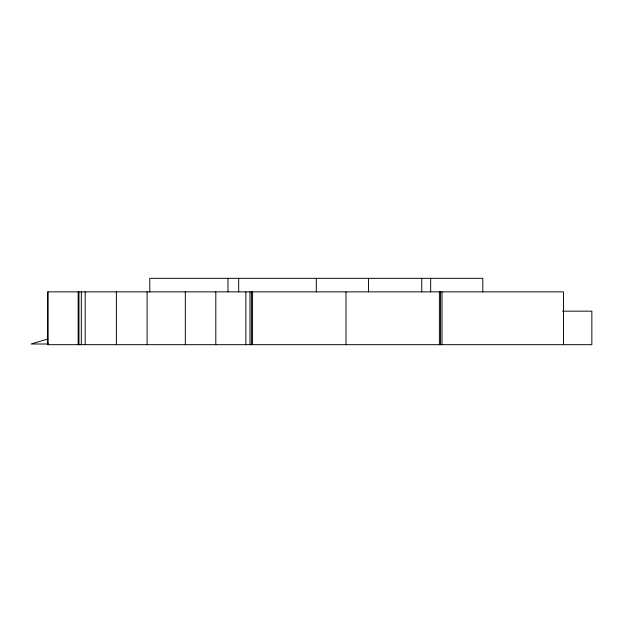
<?xml version="1.0" encoding="UTF-8"?>
<svg xmlns="http://www.w3.org/2000/svg" width="623" height="623" viewBox="0 0 623 623"><rect width="100%" height="100%" fill="white"/><g stroke="black" fill="none" stroke-linecap="round" stroke-linejoin="round"><path stroke-width="0.93" d="M47.846 338.967L31.15 344.005L48.43 344.005M562.553 311.165L591.85 311.165L591.85 344.675L47.667 344.675L47.667 291.86L563.465 291.86L563.465 344.675M149.8 291.844L149.769 278.325L482.817 278.325L482.817 291.844M442.003 291.86L442.003 344.675M440.539 291.86L440.539 344.675M439.394 291.86L439.394 344.675M430.657 278.325L430.657 291.844M421.755 278.325L421.755 291.844M368.458 278.325L368.458 291.844M345.991 291.86L345.991 344.675M316.289 278.325L316.289 291.844M252.58 291.86L252.58 344.675M251.419 291.86L251.419 344.675M249.971 291.86L249.971 344.675M245.875 291.86L245.875 344.675M238.679 278.325L238.679 291.844M227.963 278.325L227.963 291.844M215.807 291.86L215.807 344.675M185.319 291.86L185.319 344.675M147.098 291.86L147.098 344.675M116.376 291.86L116.376 344.675M85.187 291.86L85.187 344.675M81.325 291.86L81.325 344.675M78.95 291.86L78.95 344.675M78.155 291.86L78.155 344.675M47.987 291.86L47.987 344.675"/></g></svg>
